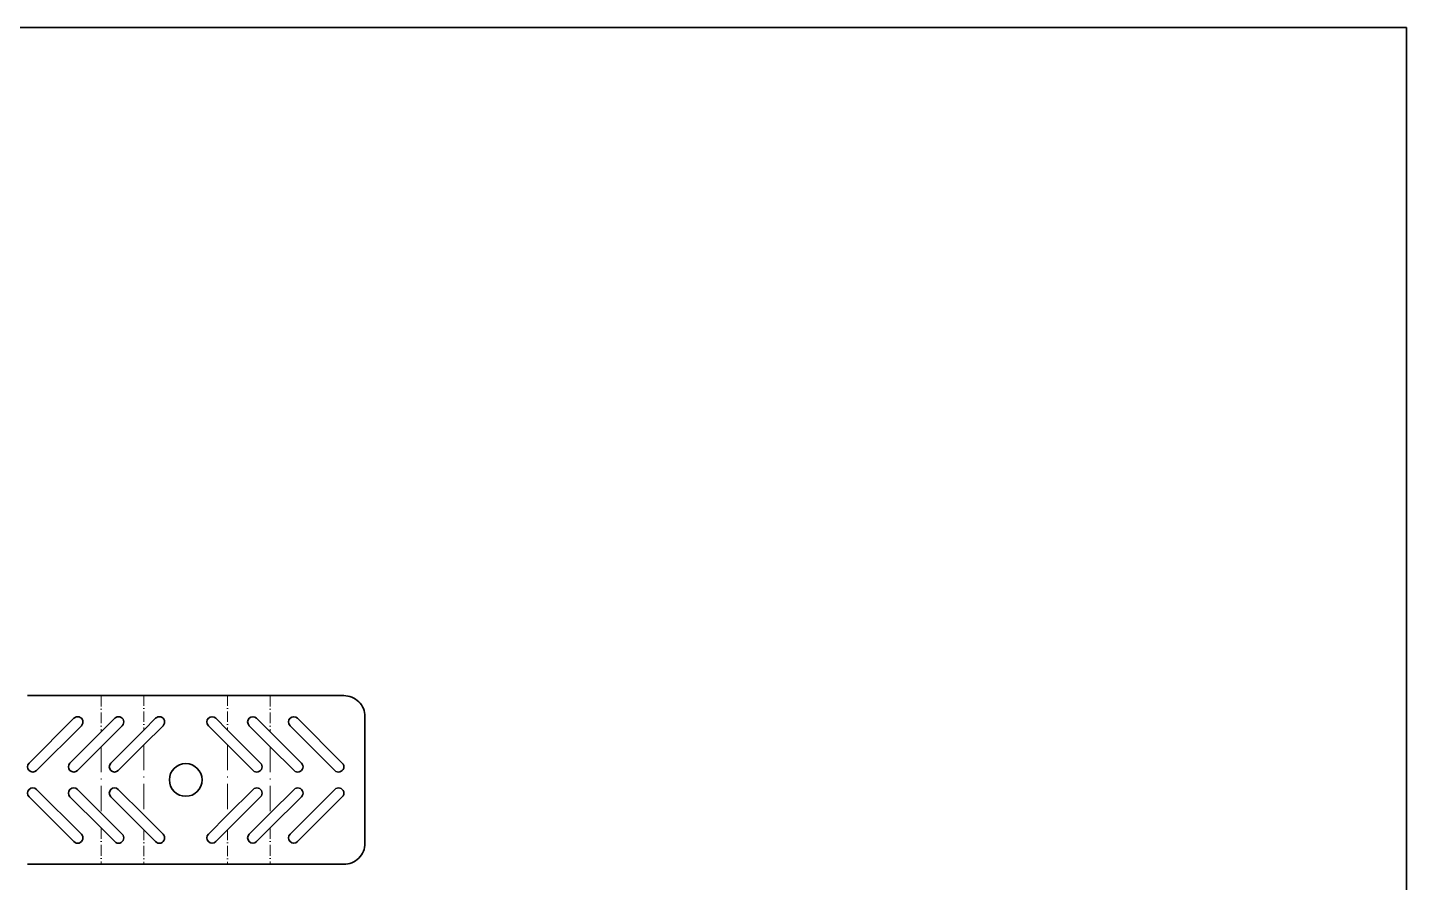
# Model space of a CAD drawing. Extents: x 15 to 1174, y 15 to 826.
# Drawn here: x 520 to 1174, y 420 to 826 of the extents above; entities that cross this region are included whole.
import ezdxf

# ---------------------------------------------------------------- set-up
doc = ezdxf.new("R2010")
doc.units = 0
doc.linetypes.add('DASHDOT', pattern=[18.5, 12, -3, 0.5, -3])

msp = doc.modelspace()

# ---------------------------------------------------------------- linework, layer by layer
at = {"color": 7, "lineweight": 35}
for p, q in [((1173.969971, 825.840027), (15, 825.840027)), ((1173.969971, 15), (1173.969971, 825.840027)), ((554.903137, 509.018982), (520.031494, 509.018982)), ((575.159851, 509.018982), (554.903137, 509.018982)), ((614.903137, 509.018982), (575.159851, 509.018982)), ((635.159851, 509.018982), (614.903137, 509.018982)), ((670.031494, 509.018982), (635.159851, 509.018982)), ((542.013733, 498.286743), (520.763733, 477.036743)), ((554.903137, 491.801147), (561.388733, 498.286743)), ((580.763733, 498.286743), (575.159851, 492.682892)), ((609.299255, 498.286743), (614.903137, 492.682892)), ((635.159851, 491.801147), (628.674255, 498.286743)), ((648.049255, 498.286743), (669.299255, 477.036743)), ((680.031494, 439.018982), (680.031494, 499.018982)), ((524.299255, 473.501221), (545.549255, 494.751221)), ((540.138733, 477.036743), (554.903137, 491.801147)), ((554.903137, 484.730072), (564.924255, 494.751221)), ((575.159851, 492.682892), (559.513733, 477.036743)), ((584.299255, 494.751221), (575.159851, 485.611816)), ((605.763733, 494.751221), (614.903137, 485.611816)), ((614.903137, 492.682892), (630.549255, 477.036743)), ((635.159851, 484.730072), (625.138733, 494.751221)), ((649.924255, 477.036743), (635.159851, 491.801147)), ((665.763733, 473.501221), (644.513733, 494.751221)), ((543.674255, 473.501221), (554.903137, 484.730072)), ((575.159851, 485.611816), (563.049255, 473.501221)), ((614.903137, 485.611816), (627.013733, 473.501221)), ((646.388733, 473.501221), (635.159851, 484.730072)), ((524.299255, 464.536743), (545.549255, 443.286743)), ((543.674255, 464.536743), (554.903137, 453.307892)), ((575.159851, 452.426147), (563.049255, 464.536743)), ((614.903137, 452.426147), (627.013733, 464.536743)), ((646.388733, 464.536743), (635.159851, 453.307892)), ((665.763733, 464.536743), (644.513733, 443.286743)), ((542.013733, 439.751221), (520.763733, 461.001221)), ((540.138733, 461.001221), (554.903137, 446.236816)), ((575.159851, 445.355072), (559.513733, 461.001221)), ((614.903137, 445.355072), (630.549255, 461.001221)), ((649.924255, 461.001221), (635.159851, 446.236816)), ((648.049255, 439.751221), (669.299255, 461.001221)), ((554.903137, 453.307892), (564.924255, 443.286743)), ((584.299255, 443.286743), (575.159851, 452.426147)), ((605.763733, 443.286743), (614.903137, 452.426147)), ((635.159851, 453.307892), (625.138733, 443.286743)), ((554.903137, 446.236816), (561.388733, 439.751221)), ((580.763733, 439.751221), (575.159851, 445.355072)), ((609.299255, 439.751221), (614.903137, 445.355072)), ((635.159851, 446.236816), (628.674255, 439.751221)), ((520.031494, 429.018982), (554.903137, 429.018982)), ((554.903137, 429.018982), (575.159851, 429.018982)), ((575.159851, 429.018982), (614.903137, 429.018982)), ((614.903137, 429.018982), (635.159851, 429.018982)), ((635.159851, 429.018982), (670.031494, 429.018982))]:
    msp.add_line(p, q, dxfattribs=at)
at = {"color": 7, "linetype": 'DASHDOT', "lineweight": 13, "ltscale": 0.430446}
for p, q in [((554.903137, 509.018982), (554.903137, 491.801147)), ((635.159851, 509.018982), (635.159851, 491.801147)), ((554.903137, 446.236816), (554.903137, 429.018982)), ((635.159851, 446.236816), (635.159851, 429.018982))]:
    msp.add_line(p, q, dxfattribs=at)
at = {"color": 7, "linetype": 'DASHDOT', "lineweight": 13, "ltscale": 0.408402}
for p, q in [((575.159851, 509.018982), (575.159851, 492.682892)), ((614.903137, 509.018982), (614.903137, 492.682892)), ((575.159851, 445.355072), (575.159851, 429.018982)), ((614.903137, 445.355072), (614.903137, 429.018982))]:
    msp.add_line(p, q, dxfattribs=at)
at = {"color": 7, "linetype": 'DASHDOT', "lineweight": 13}
for p, q in [((554.903137, 484.730072), (554.903137, 453.307892)), ((575.159851, 485.611816), (575.159851, 452.426147)), ((614.903137, 485.611816), (614.903137, 452.426147)), ((635.159851, 484.730072), (635.159851, 453.307892))]:
    msp.add_line(p, q, dxfattribs=at)
at = {"color": 7, "lineweight": 35}
msp.add_circle((595.031494, 469.018982), 7.75, dxfattribs=at)
for centre, radius, start, end in [((670.031494, 499.018982), 10, 0, 90.000003), ((543.781494, 496.518982), 2.5, 314.999999, 135), ((563.156494, 496.518982), 2.5, 314.999999, 135), ((582.531494, 496.518982), 2.5, 314.999999, 135), ((607.531494, 496.518982), 2.5, 45.000001, 225), ((626.906494, 496.518982), 2.5, 45.000001, 225), ((646.281494, 496.518982), 2.5, 45.000001, 225), ((522.531494, 475.268982), 2.5, 135, 314.999999), ((541.906494, 475.268982), 2.5, 135, 314.999999), ((561.281494, 475.268982), 2.5, 135, 314.999999), ((628.781494, 475.268982), 2.5, 225, 45.000001), ((648.156494, 475.268982), 2.5, 225, 45.000001), ((667.531494, 475.268982), 2.5, 225, 45.000001), ((522.531494, 462.768982), 2.5, 45.000001, 225), ((541.906494, 462.768982), 2.5, 45.000001, 225), ((561.281494, 462.768982), 2.5, 45.000001, 225), ((628.781494, 462.768982), 2.5, 314.999999, 135), ((648.156494, 462.768982), 2.5, 314.999999, 135), ((667.531494, 462.768982), 2.5, 314.999999, 135), ((543.781494, 441.518982), 2.5, 225, 45.000001), ((563.156494, 441.518982), 2.5, 225, 45.000001), ((582.531494, 441.518982), 2.5, 225, 45.000001), ((607.531494, 441.518982), 2.5, 135, 314.999999), ((626.906494, 441.518982), 2.5, 135, 314.999999), ((646.281494, 441.518982), 2.5, 135, 314.999999), ((670.031494, 439.018982), 10, 269.999997, 360)]:
    msp.add_arc(centre, radius, start, end, dxfattribs=at)

doc.saveas('drawing.dxf')
